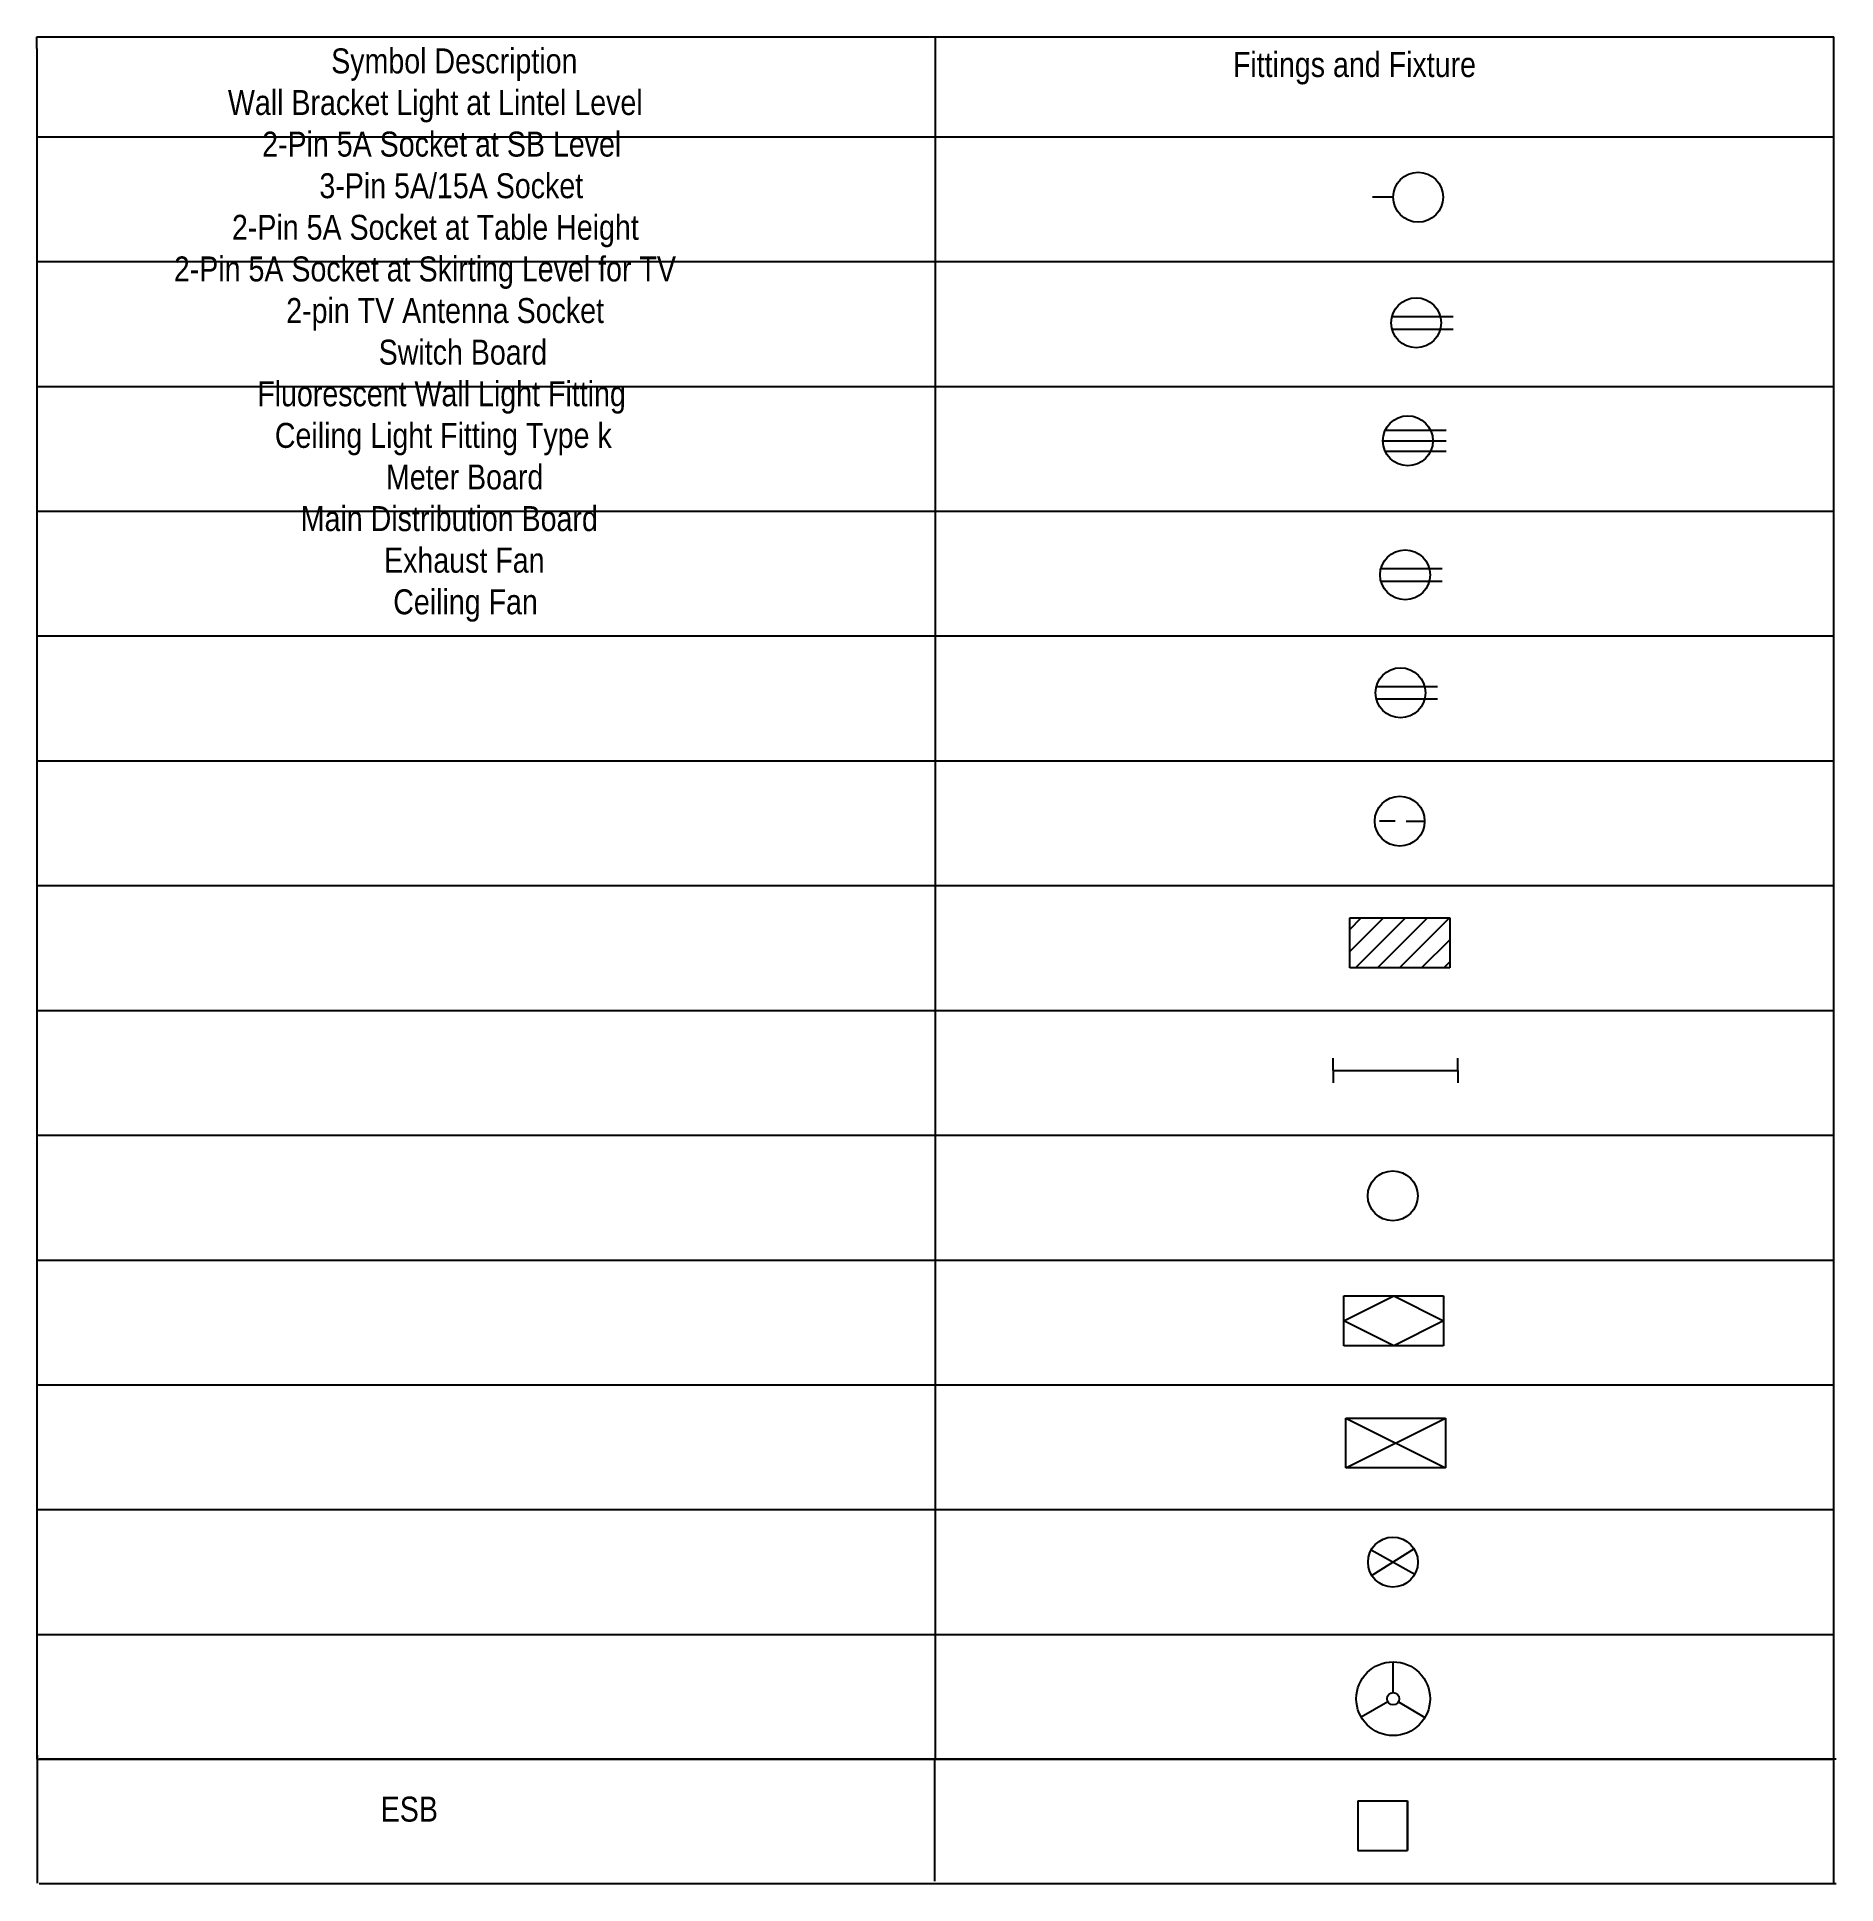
# Model space of a CAD drawing. Header units: inches. Extents: x 1210 to 1642, y 2222 to 2666.
import ezdxf

# ---------------------------------------------------------------- set-up
doc = ezdxf.new("R2010")
doc.units = ezdxf.units.IN
doc.header["$LTSCALE"] = 20
doc.header["$MEASUREMENT"] = 0
for name, color, linetype in [('3pin', 20, 'Continuous'), ('fan', 204, 'Continuous'), ('light', 202, 'Continuous'), ('maindis', 156, 'Continuous'), ('meterboard', 12, 'Continuous'), ('switchb', 175, 'Continuous'), ('Text', 189, 'Continuous'), ('text-02', 242, 'Continuous')]:
    doc.layers.add(name, color=color, linetype=linetype)
doc.styles.get("Standard").update_dxf_attribs({"font": '', "height": 6})
doc.styles.get('Standard').set_extended_font_data('Bahnschrift Light Condensed')

msp = doc.modelspace()

# ---------------------------------------------------------------- hatches: boundary and pattern name
at = {"layer": 'switchb'}
h = msp.add_hatch(dxfattribs=at)
h.set_pattern_fill('ANSI31', color=256, scale=30)
h.set_pattern_definition([(45, (1716.171, 2101.4515), (-2.65165, 2.65165), [])])
h.paths.add_polyline_path([(1525.45, 2454.41), (1525.45, 2442.41), (1549.45, 2442.41), (1549.45, 2454.41)])

# ---------------------------------------------------------------- linework, layer by layer
for p, q in [((1209.91, 2222.36), (1209.91, 2253.18)), ((1425.6, 2252.08), (1425.6, 2222.91)), ((1641.73, 2251.99), (1641.73, 2222.18))]:
    msp.add_line(p, q)
at = {"layer": '3pin'}
for p, q in [((1535.87, 2627.64), (1530.87, 2627.64)), ((1535.59, 2598.97), (1550.29, 2598.97)), ((1535.59, 2595.97), (1550.29, 2595.97)), ((1533.95, 2571.62), (1548.64, 2571.62)), ((1533.41, 2569.12), (1548.64, 2569.12)), ((1533.95, 2566.62), (1548.64, 2566.62)), ((1532.91, 2538.38), (1547.6, 2538.38)), ((1532.91, 2535.38), (1547.6, 2535.38)), ((1531.82, 2510.04), (1546.51, 2510.04)), ((1531.82, 2507.04), (1546.51, 2507.04)), ((1536.38, 2477.66), (1532.59, 2477.66)), ((1538.96, 2477.66), (1543.43, 2477.66)), ((1530.56, 2302.5), (1541.05, 2296.67)), ((1540.88, 2302.79), (1530.73, 2296.38))]:
    msp.add_line(p, q, dxfattribs=at)
for centre in [(1541.87, 2627.64), (1541.4, 2597.47), (1539.41, 2569.12), (1538.72, 2536.88), (1537.63, 2508.54), (1537.43, 2477.66), (1535.75, 2387.62), (1535.81, 2299.58)]:
    msp.add_circle(centre, 6, dxfattribs=at)
at = {"layer": 'fan'}
for p, q in [((1535.86, 2268.21), (1535.86, 2275.6)), ((1534.58, 2265.99), (1528.19, 2262.29)), ((1537.13, 2265.98), (1543.49, 2262.24))]:
    msp.add_line(p, q, dxfattribs=at)
for radius in [8.86, 1.48]:
    msp.add_circle((1535.86, 2266.73), radius, dxfattribs=at)
at = {"layer": 'light'}
for p, q in [((1521.4, 2417.74), (1521.4, 2420.74)), ((1551.4, 2417.74), (1551.4, 2420.74)), ((1521.4, 2417.74), (1551.4, 2417.74)), ((1521.4, 2417.74), (1521.4, 2414.74)), ((1551.4, 2417.74), (1551.4, 2414.74))]:
    msp.add_line(p, q, dxfattribs=at)
at = {"layer": 'maindis'}
for p, q in [((1524.48, 2334.2), (1548.48, 2334.2)), ((1524.48, 2322.2), (1524.48, 2334.2)), ((1524.48, 2334.2), (1548.48, 2322.2)), ((1524.48, 2322.2), (1548.48, 2334.2)), ((1548.48, 2334.2), (1548.48, 2322.2)), ((1548.48, 2322.2), (1524.48, 2322.2))]:
    msp.add_line(p, q, dxfattribs=at)
at = {"layer": 'meterboard'}
for p, q in [((1523.98, 2363.59), (1547.98, 2363.59)), ((1523.98, 2351.59), (1523.98, 2363.59)), ((1523.98, 2357.59), (1535.98, 2363.59)), ((1535.98, 2363.59), (1547.98, 2357.59)), ((1547.98, 2363.59), (1547.98, 2351.59)), ((1535.98, 2351.59), (1523.98, 2357.59)), ((1547.98, 2357.59), (1535.98, 2351.59)), ((1547.98, 2351.59), (1523.98, 2351.59)), ((1527.39, 2242.22), (1539.31, 2242.22)), ((1527.39, 2242.22), (1527.39, 2230.22)), ((1527.39, 2242.22), (1527.39, 2242.22)), ((1539.31, 2242.22), (1539.31, 2230.22))]:
    msp.add_line(p, q, dxfattribs=at)
at = {"layer": 'switchb'}
for p, q in [((1525.45, 2454.41), (1549.45, 2454.41)), ((1525.45, 2442.41), (1525.45, 2454.41)), ((1549.45, 2454.41), (1549.45, 2442.41)), ((1549.45, 2442.41), (1525.45, 2442.41)), ((1539.3, 2230.22), (1539.3, 2242.22))]:
    msp.add_line(p, q, dxfattribs=at)
at = {"layer": 'Text'}
for p, q in [((1209.8, 2663.42), (1209.8, 2666.18)), ((1209.8, 2666.18), (1641.8, 2666.18)), ((1425.8, 2252.18), (1425.8, 2666.18)), ((1641.8, 2252.18), (1641.8, 2666.18)), ((1209.8, 2663.42), (1209.8, 2390.41)), ((1209.8, 2642.18), (1641.8, 2642.18)), ((1209.8, 2612.18), (1641.8, 2612.18)), ((1209.8, 2582.18), (1641.8, 2582.18)), ((1209.8, 2552.18), (1641.8, 2552.18)), ((1209.8, 2522.18), (1641.8, 2522.18)), ((1209.8, 2492.18), (1641.8, 2492.18)), ((1209.8, 2462.18), (1641.8, 2462.18)), ((1209.8, 2432.18), (1641.8, 2432.18)), ((1209.8, 2402.18), (1641.8, 2402.18)), ((1209.8, 2390.41), (1209.8, 2252.18)), ((1209.8, 2372.18), (1641.8, 2372.18)), ((1209.8, 2342.18), (1641.8, 2342.18)), ((1209.8, 2312.18), (1641.8, 2312.18)), ((1209.8, 2282.18), (1641.8, 2282.18)), ((1209.8, 2252.18), (1641.8, 2252.18)), ((1210.34, 2252.31), (1642.34, 2252.31)), ((1210.34, 2222.31), (1642.34, 2222.31))]:
    msp.add_line(p, q, dxfattribs=at)
at = {"layer": 'text-02'}
msp.add_line((1527.39, 2230.21), (1539.3, 2230.21), dxfattribs=at)

# ---------------------------------------------------------------- texts
at = {"insert": (1292.45, 2243.19), "char_height": 6, "width": 34.1034, "attachment_point": 1}
msp.add_mtext('ESB', dxfattribs=at)
at = {"layer": 'Text', "insert": (1217.91, 2663.42), "char_height": 6, "attachment_point": 1}
msp.add_mtext_dynamic_manual_height_columns('\\pi62.63;Symbol Description\\P\\pi37.8;Wall Bracket Light at Lintel Level{\\H4.38x; }\\P\\pi46.02;2-Pin 5A Socket at SB Level{\\H3.224x; }\\P\\pi59.79;3-Pin 5A/15A Socket{\\H3.656x; }\\P\\pi38.77;2-Pin 5A Socket at Table Height{\\H3.512x; }\\P\\pi24.8;2-Pin 5A Socket at Skirting Level for TV{\\H3.56x; }\\P\\pi51.81;2-pin TV Antenna Socket{\\H3.544x; }\\P\\pi74.05;Switch Board{\\H3.549x; }\\P\\pi44.84;Fluorescent Wall Light Fitting{\\H3.53x; }\\P\\pi49.09;Ceiling Light Fitting Type k{\\H3.507x; }\\P\\pi75.81;Meter Board{\\H3.545x; }\\P\\pi55.31;Main Distribution Board{\\H3.485x; }\\P\\pi75.34;Exhaust Fan{\\H3.505x; }\\P\\pi77.55;Ceiling Fan {\\H3.515x; }', width=196.5057, gutter_width=30, heights=[432.42], dxfattribs=at)
at = {"layer": 'Text', "insert": (1497.32, 2662.54), "char_height": 6, "width": 97.0165, "attachment_point": 1}
msp.add_mtext('Fittings and Fixture', dxfattribs=at)

doc.saveas('drawing.dxf')
